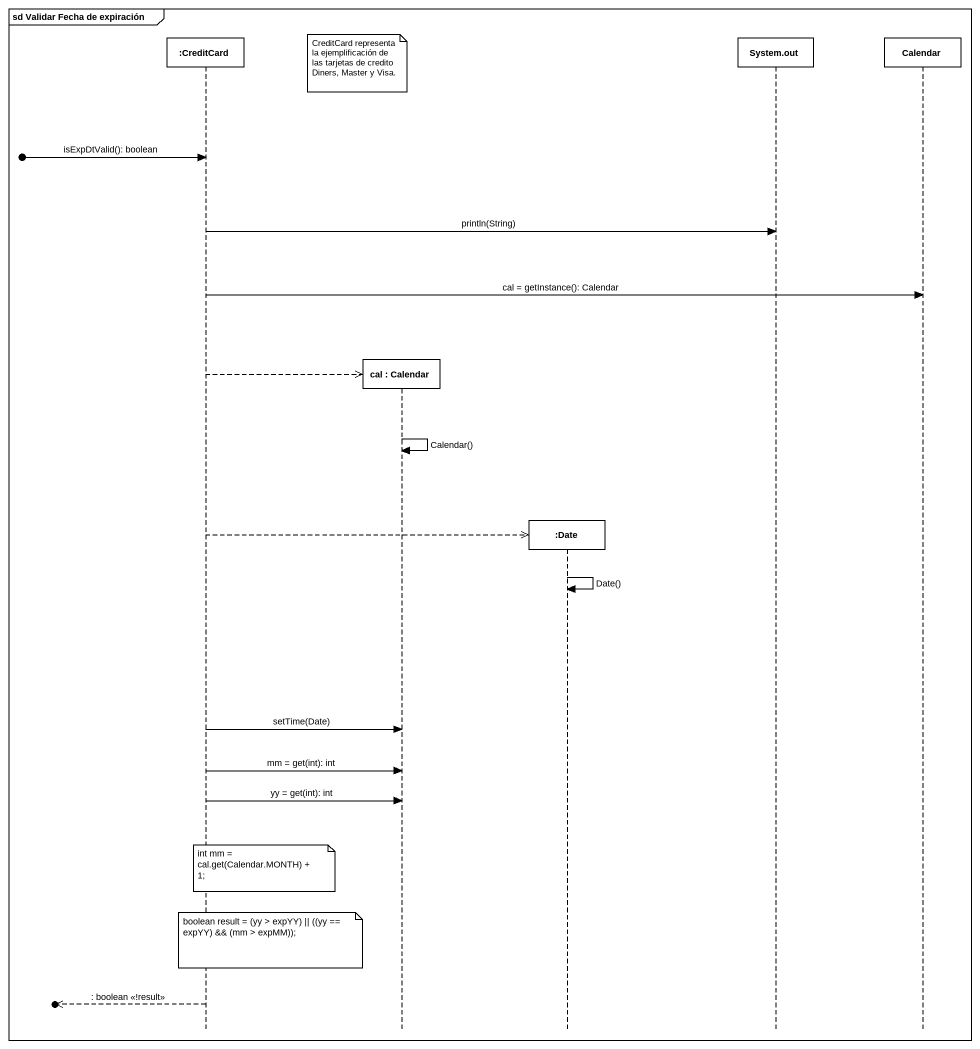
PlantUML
@startuml
mainframe sd Validar Fecha de expiración
hide footbox
participant ":CreditCard" as CreditCard
participant "cal : Calendar" as cal
participant ":Date" as Date
participant "System.out" as System_out
participant Calendar

note over cal : CreditCard representa la ejemplificación de las tarjetas de credito Diners, Master y Visa.
[o-> CreditCard : isExpDtValid(): boolean
CreditCard -> System_out : println(String)
CreditCard -> Calendar : cal = getInstance(): Calendar
CreditCard -->> cal **
cal -> cal : Calendar()
CreditCard -->> Date **
Date -> Date : Date()
CreditCard -> cal : setTime(Date)
CreditCard -> cal : mm = get(int): int
CreditCard -> cal : yy = get(int): int
note over CreditCard : int mm = cal.get(Calendar.MONTH) + 1;
note over CreditCard : boolean result = (yy > expYY) || ((yy == expYY) && (mm > expMM));
[o<<-- CreditCard : : boolean <<!result>>
@enduml
